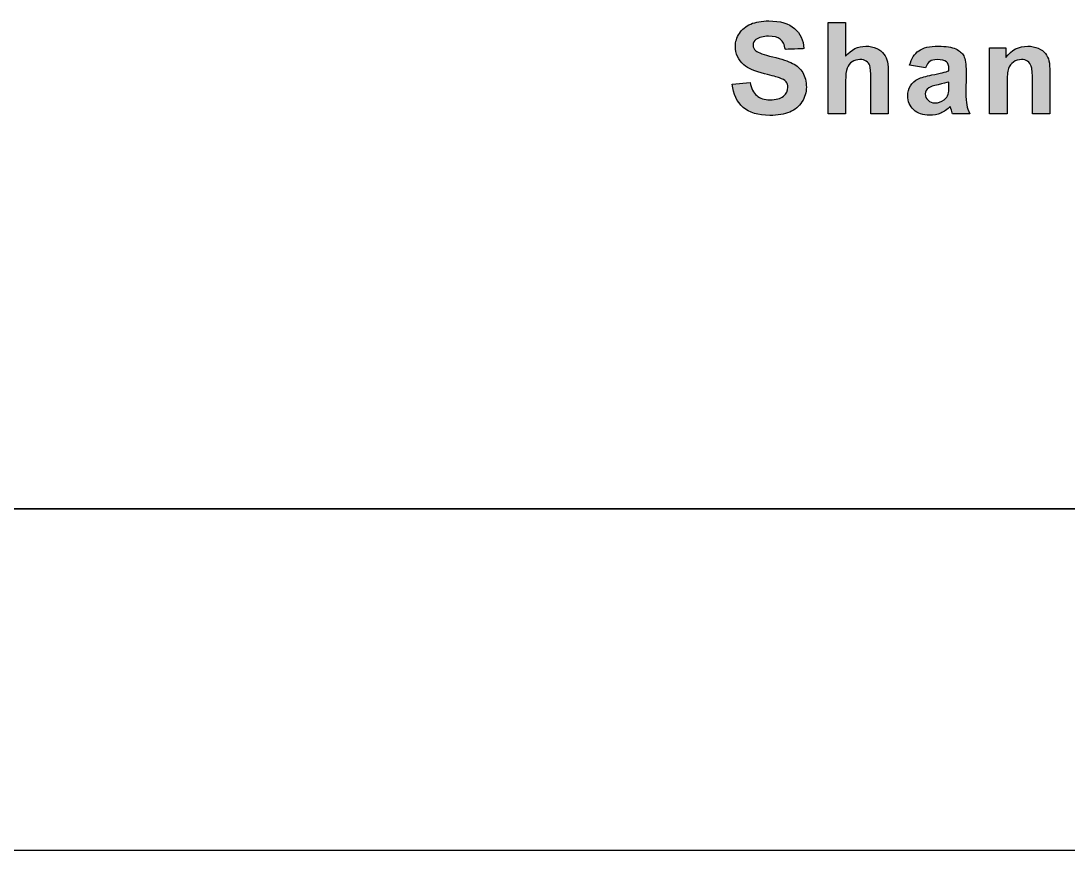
# Model space of a CAD drawing. Header units: millimetres. Extents: x 189 to 1029, y 82 to 676.
# Drawn here: x 903.6 to 934.3, y 81.77 to 106.07 of the extents above; entities that cross this region are included whole.
import ezdxf
from ezdxf.enums import TextEntityAlignment as Align

# ---------------------------------------------------------------- set-up
doc = ezdxf.new("R2010")
doc.units = ezdxf.units.MM
doc.header["$LTSCALE"] = 2
doc.layers.add('1粗实线', color=7, linetype='Continuous', lineweight=35)
doc.layers.add('5标注层', color=3, linetype='Continuous', lineweight=18)
for name, color, linetype in [('2细线层', 3, 'Continuous'), ('6文本', 2, 'Continuous'), ('图框层', 7, 'Continuous')]:
    doc.layers.add(name, color=color, linetype=linetype)
doc.styles.add('文字', font='isocp.shx', dxfattribs={"bigfont": 'gbcbig.shx'})

# ---------------------------------------------------------------- blocks, each defined once
blk = doc.blocks.new('ZwmFrameMain_A3^_^无分区图框^_^landscape')
at = {"layer": '1粗实线'}
blk.add_line((0, 0), (390, 0), dxfattribs=at)
at = {"layer": '2细线层'}
blk.add_line((-25, -5), (395, -5), dxfattribs=at)
blk = doc.blocks.new('LOGO')
at = {"layer": '6文本'}
h = blk.add_hatch(color=2, dxfattribs=at)
h.dxf.hatch_style = 1
edge = h.paths.add_edge_path()
edge.add_spline(control_points=[(-46.305, 6.177), (-46.305, 6.127), (-46.327, 6.084), (-46.371, 6.047), (-46.371, 6.047)], knot_values=[0.133333, 0.133333, 0.133333, 0.133333, 0.166667, 0.166667, 0.166667, 0.166667, 0.166667], degree=3, periodic=0)
edge.add_spline(control_points=[(-46.371, 6.047), (-46.415, 6.011), (-46.481, 5.993), (-46.568, 5.993), (-46.568, 5.993)], knot_values=[0.1, 0.1, 0.1, 0.1, 0.133333, 0.133333, 0.133333, 0.133333, 0.133333], degree=3, periodic=0)
edge.add_spline(control_points=[(-46.568, 5.993), (-46.65, 5.993), (-46.715, 6.013), (-46.763, 6.054), (-46.763, 6.054)], knot_values=[0.066667, 0.066667, 0.066667, 0.066667, 0.1, 0.1, 0.1, 0.1, 0.1], degree=3, periodic=0)
edge.add_spline(control_points=[(-46.763, 6.054), (-46.812, 6.096), (-46.844, 6.161), (-46.86, 6.249), (-46.86, 6.249)], knot_values=[0.033333, 0.033333, 0.033333, 0.033333, 0.066667, 0.066667, 0.066667, 0.066667, 0.066667], degree=3, periodic=0)
edge.add_spline(control_points=[(-46.86, 6.249), (-46.86, 6.249), (-47.123, 6.223), (-47.123, 6.223)], knot_values=[0, 0, 0, 0, 0.033333, 0.033333, 0.033333, 0.033333], degree=3, periodic=0)
edge.add_spline(control_points=[(-47.123, 6.223), (-47.105, 6.074), (-47.051, 5.959), (-46.961, 5.882), (-46.961, 5.882)], knot_values=[0.966667, 0.966667, 0.966667, 0.966667, 1, 1, 1, 1, 1], degree=3, periodic=0)
edge.add_spline(control_points=[(-46.961, 5.882), (-46.87, 5.803), (-46.74, 5.764), (-46.571, 5.764), (-46.571, 5.764), (-46.455, 5.764), (-46.357, 5.781), (-46.279, 5.813), (-46.279, 5.813)], knot_values=[0.9, 0.9, 0.9, 0.9, 0.933333, 0.933333, 0.933333, 0.933333, 0.966667, 0.966667, 0.966667, 0.966667, 0.966667], degree=3, periodic=0)
edge.add_spline(control_points=[(-46.279, 5.813), (-46.201, 5.846), (-46.142, 5.895), (-46.099, 5.962), (-46.099, 5.962)], knot_values=[0.866667, 0.866667, 0.866667, 0.866667, 0.9, 0.9, 0.9, 0.9, 0.9], degree=3, periodic=0)
edge.add_spline(control_points=[(-46.099, 5.962), (-46.056, 6.029), (-46.035, 6.101), (-46.035, 6.178), (-46.035, 6.178), (-46.035, 6.262), (-46.053, 6.333), (-46.088, 6.391), (-46.088, 6.391)], knot_values=[0.8, 0.8, 0.8, 0.8, 0.833333, 0.833333, 0.833333, 0.833333, 0.866667, 0.866667, 0.866667, 0.866667, 0.866667], degree=3, periodic=0)
edge.add_spline(control_points=[(-46.088, 6.391), (-46.124, 6.449), (-46.173, 6.494), (-46.236, 6.527), (-46.236, 6.527)], knot_values=[0.766667, 0.766667, 0.766667, 0.766667, 0.8, 0.8, 0.8, 0.8, 0.8], degree=3, periodic=0)
edge.add_spline(control_points=[(-46.236, 6.527), (-46.299, 6.56), (-46.396, 6.592), (-46.528, 6.623), (-46.528, 6.623)], knot_values=[0.733333, 0.733333, 0.733333, 0.733333, 0.766667, 0.766667, 0.766667, 0.766667, 0.766667], degree=3, periodic=0)
edge.add_spline(control_points=[(-46.528, 6.623), (-46.659, 6.654), (-46.742, 6.684), (-46.776, 6.713), (-46.776, 6.713)], knot_values=[0.7, 0.7, 0.7, 0.7, 0.733333, 0.733333, 0.733333, 0.733333, 0.733333], degree=3, periodic=0)
edge.add_spline(control_points=[(-46.776, 6.713), (-46.803, 6.735), (-46.816, 6.762), (-46.816, 6.794), (-46.816, 6.794), (-46.816, 6.828), (-46.802, 6.856), (-46.773, 6.877), (-46.773, 6.877)], knot_values=[0.633333, 0.633333, 0.633333, 0.633333, 0.666667, 0.666667, 0.666667, 0.666667, 0.7, 0.7, 0.7, 0.7, 0.7], degree=3, periodic=0)
edge.add_spline(control_points=[(-46.773, 6.877), (-46.729, 6.909), (-46.667, 6.925), (-46.589, 6.925), (-46.589, 6.925), (-46.513, 6.925), (-46.456, 6.91), (-46.417, 6.881), (-46.417, 6.881)], knot_values=[0.566667, 0.566667, 0.566667, 0.566667, 0.6, 0.6, 0.6, 0.6, 0.633333, 0.633333, 0.633333, 0.633333, 0.633333], degree=3, periodic=0)
edge.add_spline(control_points=[(-46.417, 6.881), (-46.38, 6.85), (-46.355, 6.801), (-46.343, 6.732), (-46.343, 6.732)], knot_values=[0.533333, 0.533333, 0.533333, 0.533333, 0.566667, 0.566667, 0.566667, 0.566667, 0.566667], degree=3, periodic=0)
edge.add_spline(control_points=[(-46.343, 6.732), (-46.343, 6.732), (-46.073, 6.743), (-46.073, 6.743), (-46.073, 6.743)], knot_values=[0.5, 0.5, 0.5, 0.5, 0.533333, 0.533333, 0.533333, 0.533333, 0.533333], degree=3, periodic=0)
edge.add_spline(control_points=[(-46.073, 6.743), (-46.078, 6.866), (-46.122, 6.965), (-46.207, 7.038), (-46.207, 7.038)], knot_values=[0.466667, 0.466667, 0.466667, 0.466667, 0.5, 0.5, 0.5, 0.5, 0.5], degree=3, periodic=0)
edge.add_spline(control_points=[(-46.207, 7.038), (-46.292, 7.112), (-46.418, 7.149), (-46.586, 7.149), (-46.586, 7.149)], knot_values=[0.433333, 0.433333, 0.433333, 0.433333, 0.466667, 0.466667, 0.466667, 0.466667, 0.466667], degree=3, periodic=0)
edge.add_spline(control_points=[(-46.586, 7.149), (-46.689, 7.149), (-46.777, 7.134), (-46.85, 7.103), (-46.85, 7.103)], knot_values=[0.4, 0.4, 0.4, 0.4, 0.433333, 0.433333, 0.433333, 0.433333, 0.433333], degree=3, periodic=0)
edge.add_spline(control_points=[(-46.85, 7.103), (-46.922, 7.071), (-46.978, 7.026), (-47.016, 6.967), (-47.016, 6.967)], knot_values=[0.366667, 0.366667, 0.366667, 0.366667, 0.4, 0.4, 0.4, 0.4, 0.4], degree=3, periodic=0)
edge.add_spline(control_points=[(-47.016, 6.967), (-47.055, 6.908), (-47.075, 6.843), (-47.075, 6.775), (-47.075, 6.775)], knot_values=[0.333333, 0.333333, 0.333333, 0.333333, 0.366667, 0.366667, 0.366667, 0.366667, 0.366667], degree=3, periodic=0)
edge.add_spline(control_points=[(-47.075, 6.775), (-47.075, 6.67), (-47.033, 6.58), (-46.951, 6.506), (-46.951, 6.506)], knot_values=[0.3, 0.3, 0.3, 0.3, 0.333333, 0.333333, 0.333333, 0.333333, 0.333333], degree=3, periodic=0)
edge.add_spline(control_points=[(-46.951, 6.506), (-46.893, 6.454), (-46.791, 6.41), (-46.646, 6.374), (-46.646, 6.374)], knot_values=[0.266667, 0.266667, 0.266667, 0.266667, 0.3, 0.3, 0.3, 0.3, 0.3], degree=3, periodic=0)
edge.add_spline(control_points=[(-46.646, 6.374), (-46.534, 6.346), (-46.462, 6.326), (-46.43, 6.316), (-46.43, 6.316)], knot_values=[0.233333, 0.233333, 0.233333, 0.233333, 0.266667, 0.266667, 0.266667, 0.266667, 0.266667], degree=3, periodic=0)
edge.add_spline(control_points=[(-46.43, 6.316), (-46.384, 6.299), (-46.351, 6.28), (-46.333, 6.258), (-46.333, 6.258)], knot_values=[0.2, 0.2, 0.2, 0.2, 0.233333, 0.233333, 0.233333, 0.233333, 0.233333], degree=3, periodic=0)
edge.add_spline(control_points=[(-46.333, 6.258), (-46.314, 6.235), (-46.305, 6.208), (-46.305, 6.177), (-46.305, 6.177)], knot_values=[0.166667, 0.166667, 0.166667, 0.166667, 0.2, 0.2, 0.2, 0.2, 0.2], degree=3, periodic=0)
h = blk.add_hatch(color=2, dxfattribs=at)
h.dxf.hatch_style = 1
edge = h.paths.add_edge_path()
edge.add_spline(control_points=[(-45.717, 7.126), (-45.717, 7.126), (-45.717, 5.788), (-45.717, 5.788), (-45.717, 5.788)], knot_values=[0.894737, 0.894737, 0.894737, 0.894737, 0.947368, 0.947368, 0.947368, 0.947368, 0.947368], degree=3, periodic=0)
edge.add_spline(control_points=[(-45.717, 5.788), (-45.717, 5.788), (-45.46, 5.788), (-45.46, 5.788), (-45.46, 5.788)], knot_values=[0.842105, 0.842105, 0.842105, 0.842105, 0.894737, 0.894737, 0.894737, 0.894737, 0.894737], degree=3, periodic=0)
edge.add_spline(control_points=[(-45.46, 5.788), (-45.46, 5.788), (-45.46, 6.273), (-45.46, 6.273), (-45.46, 6.273)], knot_values=[0.789474, 0.789474, 0.789474, 0.789474, 0.842105, 0.842105, 0.842105, 0.842105, 0.842105], degree=3, periodic=0)
edge.add_spline(control_points=[(-45.46, 6.273), (-45.46, 6.355), (-45.453, 6.417), (-45.437, 6.458), (-45.437, 6.458)], knot_values=[0.736842, 0.736842, 0.736842, 0.736842, 0.789474, 0.789474, 0.789474, 0.789474, 0.789474], degree=3, periodic=0)
edge.add_spline(control_points=[(-45.437, 6.458), (-45.422, 6.5), (-45.397, 6.531), (-45.364, 6.552), (-45.364, 6.552)], knot_values=[0.684211, 0.684211, 0.684211, 0.684211, 0.736842, 0.736842, 0.736842, 0.736842, 0.736842], degree=3, periodic=0)
edge.add_spline(control_points=[(-45.364, 6.552), (-45.33, 6.572), (-45.292, 6.583), (-45.249, 6.583), (-45.249, 6.583), (-45.212, 6.583), (-45.181, 6.575), (-45.157, 6.559), (-45.157, 6.559)], knot_values=[0.578947, 0.578947, 0.578947, 0.578947, 0.631579, 0.631579, 0.631579, 0.631579, 0.684211, 0.684211, 0.684211, 0.684211, 0.684211], degree=3, periodic=0)
edge.add_spline(control_points=[(-45.157, 6.559), (-45.132, 6.543), (-45.115, 6.521), (-45.105, 6.494), (-45.105, 6.494)], knot_values=[0.526316, 0.526316, 0.526316, 0.526316, 0.578947, 0.578947, 0.578947, 0.578947, 0.578947], degree=3, periodic=0)
edge.add_spline(control_points=[(-45.105, 6.494), (-45.095, 6.466), (-45.091, 6.402), (-45.091, 6.299), (-45.091, 6.299)], knot_values=[0.473684, 0.473684, 0.473684, 0.473684, 0.526316, 0.526316, 0.526316, 0.526316, 0.526316], degree=3, periodic=0)
edge.add_spline(control_points=[(-45.091, 6.299), (-45.091, 6.299), (-45.091, 5.788), (-45.091, 5.788), (-45.091, 5.788)], knot_values=[0.421053, 0.421053, 0.421053, 0.421053, 0.473684, 0.473684, 0.473684, 0.473684, 0.473684], degree=3, periodic=0)
edge.add_spline(control_points=[(-45.091, 5.788), (-45.091, 5.788), (-44.834, 5.788), (-44.834, 5.788), (-44.834, 5.788)], knot_values=[0.368421, 0.368421, 0.368421, 0.368421, 0.421053, 0.421053, 0.421053, 0.421053, 0.421053], degree=3, periodic=0)
edge.add_spline(control_points=[(-44.834, 5.788), (-44.834, 5.788), (-44.834, 6.357), (-44.834, 6.357), (-44.834, 6.357)], knot_values=[0.315789, 0.315789, 0.315789, 0.315789, 0.368421, 0.368421, 0.368421, 0.368421, 0.368421], degree=3, periodic=0)
edge.add_spline(control_points=[(-44.834, 6.357), (-44.834, 6.444), (-44.838, 6.508), (-44.847, 6.549), (-44.847, 6.549)], knot_values=[0.263158, 0.263158, 0.263158, 0.263158, 0.315789, 0.315789, 0.315789, 0.315789, 0.315789], degree=3, periodic=0)
edge.add_spline(control_points=[(-44.847, 6.549), (-44.856, 6.591), (-44.873, 6.629), (-44.897, 6.662), (-44.897, 6.662)], knot_values=[0.210526, 0.210526, 0.210526, 0.210526, 0.263158, 0.263158, 0.263158, 0.263158, 0.263158], degree=3, periodic=0)
edge.add_spline(control_points=[(-44.897, 6.662), (-44.921, 6.696), (-44.957, 6.724), (-45.004, 6.746), (-45.004, 6.746)], knot_values=[0.157895, 0.157895, 0.157895, 0.157895, 0.210526, 0.210526, 0.210526, 0.210526, 0.210526], degree=3, periodic=0)
edge.add_spline(control_points=[(-45.004, 6.746), (-45.051, 6.768), (-45.105, 6.779), (-45.164, 6.779), (-45.164, 6.779)], knot_values=[0.105263, 0.105263, 0.105263, 0.105263, 0.157895, 0.157895, 0.157895, 0.157895, 0.157895], degree=3, periodic=0)
edge.add_spline(control_points=[(-45.164, 6.779), (-45.278, 6.779), (-45.377, 6.731), (-45.46, 6.634), (-45.46, 6.634)], knot_values=[0.052632, 0.052632, 0.052632, 0.052632, 0.105263, 0.105263, 0.105263, 0.105263, 0.105263], degree=3, periodic=0)
edge.add_spline(control_points=[(-45.46, 6.634), (-45.46, 6.634), (-45.46, 7.126), (-45.46, 7.126)], knot_values=[0, 0, 0, 0, 0.052632, 0.052632, 0.052632, 0.052632], degree=3, periodic=0)
edge.add_spline(control_points=[(-45.46, 7.126), (-45.46, 7.126), (-45.717, 7.126), (-45.717, 7.126), (-45.717, 7.126)], knot_values=[0.947368, 0.947368, 0.947368, 0.947368, 1, 1, 1, 1, 1], degree=3, periodic=0)
h = blk.add_hatch(color=2, dxfattribs=at)
h.dxf.hatch_style = 1
edge = h.paths.add_edge_path()
edge.add_spline(control_points=[(-43.728, 6.636), (-43.751, 6.677), (-43.79, 6.711), (-43.846, 6.739), (-43.846, 6.739)], knot_values=[0.16, 0.16, 0.16, 0.16, 0.2, 0.2, 0.2, 0.2, 0.2], degree=3, periodic=0)
edge.add_spline(control_points=[(-43.846, 6.739), (-43.902, 6.766), (-43.987, 6.779), (-44.102, 6.779), (-44.102, 6.779)], knot_values=[0.12, 0.12, 0.12, 0.12, 0.16, 0.16, 0.16, 0.16, 0.16], degree=3, periodic=0)
edge.add_spline(control_points=[(-44.102, 6.779), (-44.227, 6.779), (-44.322, 6.757), (-44.386, 6.712), (-44.386, 6.712)], knot_values=[0.08, 0.08, 0.08, 0.08, 0.12, 0.12, 0.12, 0.12, 0.12], degree=3, periodic=0)
edge.add_spline(control_points=[(-44.386, 6.712), (-44.45, 6.667), (-44.496, 6.597), (-44.521, 6.503), (-44.521, 6.503)], knot_values=[0.04, 0.04, 0.04, 0.04, 0.08, 0.08, 0.08, 0.08, 0.08], degree=3, periodic=0)
edge.add_spline(control_points=[(-44.521, 6.503), (-44.521, 6.503), (-44.289, 6.462), (-44.289, 6.462)], knot_values=[0, 0, 0, 0, 0.04, 0.04, 0.04, 0.04], degree=3, periodic=0)
edge.add_spline(control_points=[(-44.289, 6.462), (-44.273, 6.507), (-44.252, 6.538), (-44.227, 6.556), (-44.227, 6.556)], knot_values=[0.96, 0.96, 0.96, 0.96, 1, 1, 1, 1, 1], degree=3, periodic=0)
edge.add_spline(control_points=[(-44.227, 6.556), (-44.201, 6.574), (-44.165, 6.583), (-44.12, 6.583), (-44.12, 6.583), (-44.052, 6.583), (-44.006, 6.572), (-43.982, 6.551), (-43.982, 6.551)], knot_values=[0.88, 0.88, 0.88, 0.88, 0.92, 0.92, 0.92, 0.92, 0.96, 0.96, 0.96, 0.96, 0.96], degree=3, periodic=0)
edge.add_spline(control_points=[(-43.982, 6.551), (-43.958, 6.53), (-43.946, 6.495), (-43.946, 6.446), (-43.946, 6.446)], knot_values=[0.84, 0.84, 0.84, 0.84, 0.88, 0.88, 0.88, 0.88, 0.88], degree=3, periodic=0)
edge.add_spline(control_points=[(-43.946, 6.446), (-43.946, 6.446), (-43.946, 6.42), (-43.946, 6.42), (-43.946, 6.42)], knot_values=[0.8, 0.8, 0.8, 0.8, 0.84, 0.84, 0.84, 0.84, 0.84], degree=3, periodic=0)
edge.add_spline(control_points=[(-43.946, 6.42), (-43.992, 6.401), (-44.075, 6.38), (-44.195, 6.357), (-44.195, 6.357)], knot_values=[0.76, 0.76, 0.76, 0.76, 0.8, 0.8, 0.8, 0.8, 0.8], degree=3, periodic=0)
edge.add_spline(control_points=[(-44.195, 6.357), (-44.284, 6.34), (-44.352, 6.32), (-44.399, 6.298), (-44.399, 6.298)], knot_values=[0.72, 0.72, 0.72, 0.72, 0.76, 0.76, 0.76, 0.76, 0.76], degree=3, periodic=0)
edge.add_spline(control_points=[(-44.399, 6.298), (-44.446, 6.275), (-44.483, 6.242), (-44.509, 6.199), (-44.509, 6.199)], knot_values=[0.68, 0.68, 0.68, 0.68, 0.72, 0.72, 0.72, 0.72, 0.72], degree=3, periodic=0)
edge.add_spline(control_points=[(-44.509, 6.199), (-44.535, 6.156), (-44.548, 6.107), (-44.548, 6.053), (-44.548, 6.053), (-44.548, 5.97), (-44.519, 5.901), (-44.462, 5.848), (-44.462, 5.848)], knot_values=[0.6, 0.6, 0.6, 0.6, 0.64, 0.64, 0.64, 0.64, 0.68, 0.68, 0.68, 0.68, 0.68], degree=3, periodic=0)
edge.add_spline(control_points=[(-44.462, 5.848), (-44.404, 5.793), (-44.326, 5.766), (-44.226, 5.766), (-44.226, 5.766), (-44.169, 5.766), (-44.116, 5.776), (-44.066, 5.798), (-44.066, 5.798)], knot_values=[0.52, 0.52, 0.52, 0.52, 0.56, 0.56, 0.56, 0.56, 0.6, 0.6, 0.6, 0.6, 0.6], degree=3, periodic=0)
edge.add_spline(control_points=[(-44.066, 5.798), (-44.016, 5.819), (-43.969, 5.851), (-43.926, 5.894), (-43.926, 5.894)], knot_values=[0.48, 0.48, 0.48, 0.48, 0.52, 0.52, 0.52, 0.52, 0.52], degree=3, periodic=0)
edge.add_spline(control_points=[(-43.926, 5.894), (-43.924, 5.889), (-43.921, 5.879), (-43.916, 5.864), (-43.916, 5.864)], knot_values=[0.44, 0.44, 0.44, 0.44, 0.48, 0.48, 0.48, 0.48, 0.48], degree=3, periodic=0)
edge.add_spline(control_points=[(-43.916, 5.864), (-43.907, 5.83), (-43.898, 5.805), (-43.892, 5.788), (-43.892, 5.788)], knot_values=[0.4, 0.4, 0.4, 0.4, 0.44, 0.44, 0.44, 0.44, 0.44], degree=3, periodic=0)
edge.add_spline(control_points=[(-43.892, 5.788), (-43.892, 5.788), (-43.638, 5.788), (-43.638, 5.788), (-43.638, 5.788)], knot_values=[0.36, 0.36, 0.36, 0.36, 0.4, 0.4, 0.4, 0.4, 0.4], degree=3, periodic=0)
edge.add_spline(control_points=[(-43.638, 5.788), (-43.661, 5.834), (-43.676, 5.877), (-43.684, 5.918), (-43.684, 5.918)], knot_values=[0.32, 0.32, 0.32, 0.32, 0.36, 0.36, 0.36, 0.36, 0.36], degree=3, periodic=0)
edge.add_spline(control_points=[(-43.684, 5.918), (-43.692, 5.958), (-43.696, 6.021), (-43.696, 6.107), (-43.696, 6.107)], knot_values=[0.28, 0.28, 0.28, 0.28, 0.32, 0.32, 0.32, 0.32, 0.32], degree=3, periodic=0)
edge.add_spline(control_points=[(-43.696, 6.107), (-43.696, 6.107), (-43.694, 6.406), (-43.694, 6.406), (-43.694, 6.406)], knot_values=[0.24, 0.24, 0.24, 0.24, 0.28, 0.28, 0.28, 0.28, 0.28], degree=3, periodic=0)
edge.add_spline(control_points=[(-43.694, 6.406), (-43.694, 6.517), (-43.705, 6.594), (-43.728, 6.636), (-43.728, 6.636)], knot_values=[0.2, 0.2, 0.2, 0.2, 0.24, 0.24, 0.24, 0.24, 0.24], degree=3, periodic=0)
edge = h.paths.add_edge_path(flags=16)
edge.add_spline(control_points=[(-43.946, 6.254), (-43.946, 6.254), (-43.946, 6.202), (-43.946, 6.202), (-43.946, 6.202)], knot_values=[0.9, 0.9, 0.9, 0.9, 1, 1, 1, 1, 1], degree=3, periodic=0)
edge.add_spline(control_points=[(-43.946, 6.202), (-43.946, 6.141), (-43.949, 6.099), (-43.956, 6.077), (-43.956, 6.077)], knot_values=[0.8, 0.8, 0.8, 0.8, 0.9, 0.9, 0.9, 0.9, 0.9], degree=3, periodic=0)
edge.add_spline(control_points=[(-43.956, 6.077), (-43.965, 6.044), (-43.986, 6.016), (-44.017, 5.993), (-44.017, 5.993)], knot_values=[0.7, 0.7, 0.7, 0.7, 0.8, 0.8, 0.8, 0.8, 0.8], degree=3, periodic=0)
edge.add_spline(control_points=[(-44.017, 5.993), (-44.059, 5.962), (-44.103, 5.947), (-44.149, 5.947), (-44.149, 5.947), (-44.154, 5.947), (-44.159, 5.947), (-44.164, 5.947)], knot_values=[0.587499, 0.587499, 0.587499, 0.587499, 0.687499, 0.687499, 0.687499, 0.687499, 0.7, 0.7, 0.7, 0.7], degree=3, periodic=0)
edge.add_spline(control_points=[(-44.164, 5.947), (-44.169, 5.948), (-44.174, 5.948), (-44.179, 5.949)], knot_values=[0.574999, 0.574999, 0.574999, 0.574999, 0.587499, 0.587499, 0.587499, 0.587499], degree=3, periodic=0)
edge.add_spline(control_points=[(-44.179, 5.949), (-44.184, 5.95), (-44.188, 5.951), (-44.193, 5.952)], knot_values=[0.5625, 0.5625, 0.5625, 0.5625, 0.574999, 0.574999, 0.574999, 0.574999], degree=3, periodic=0)
edge.add_spline(control_points=[(-44.193, 5.952), (-44.199, 5.954), (-44.206, 5.956), (-44.212, 5.959)], knot_values=[0.54375, 0.54375, 0.54375, 0.54375, 0.5625, 0.5625, 0.5625, 0.5625], degree=3, periodic=0)
edge.add_spline(control_points=[(-44.212, 5.959), (-44.216, 5.961), (-44.22, 5.963), (-44.224, 5.965)], knot_values=[0.53125, 0.53125, 0.53125, 0.53125, 0.54375, 0.54375, 0.54375, 0.54375], degree=3, periodic=0)
edge.add_spline(control_points=[(-44.224, 5.965), (-44.228, 5.967), (-44.232, 5.97), (-44.236, 5.973)], knot_values=[0.518751, 0.518751, 0.518751, 0.518751, 0.53125, 0.53125, 0.53125, 0.53125], degree=3, periodic=0)
edge.add_spline(control_points=[(-44.236, 5.973), (-44.239, 5.975), (-44.243, 5.978), (-44.246, 5.981)], knot_values=[0.506251, 0.506251, 0.506251, 0.506251, 0.518751, 0.518751, 0.518751, 0.518751], degree=3, periodic=0)
edge.add_spline(control_points=[(-44.251, 5.986), (-44.278, 6.012), (-44.292, 6.043), (-44.292, 6.079), (-44.292, 6.079)], knot_values=[0.4, 0.4, 0.4, 0.4, 0.5, 0.5, 0.5, 0.5, 0.5], degree=3, periodic=0)
edge.add_spline(control_points=[(-44.292, 6.079), (-44.292, 6.115), (-44.275, 6.146), (-44.241, 6.169), (-44.241, 6.169)], knot_values=[0.3, 0.3, 0.3, 0.3, 0.4, 0.4, 0.4, 0.4, 0.4], degree=3, periodic=0)
edge.add_spline(control_points=[(-44.241, 6.169), (-44.219, 6.184), (-44.173, 6.199), (-44.102, 6.214), (-44.102, 6.214)], knot_values=[0.2, 0.2, 0.2, 0.2, 0.3, 0.3, 0.3, 0.3, 0.3], degree=3, periodic=0)
edge.add_spline(control_points=[(-44.102, 6.214), (-44.031, 6.229), (-43.978, 6.242), (-43.946, 6.254), (-43.946, 6.254)], knot_values=[0.1, 0.1, 0.1, 0.1, 0.2, 0.2, 0.2, 0.2, 0.2], degree=3, periodic=0)
h = blk.add_hatch(color=2, dxfattribs=at)
h.dxf.hatch_style = 1
edge = h.paths.add_edge_path()
edge.add_spline(control_points=[(-43.349, 6.757), (-43.349, 6.757), (-43.349, 5.788), (-43.349, 5.788), (-43.349, 5.788)], knot_values=[0.526316, 0.526316, 0.526316, 0.526316, 0.578947, 0.578947, 0.578947, 0.578947, 0.578947], degree=3, periodic=0)
edge.add_spline(control_points=[(-43.349, 5.788), (-43.349, 5.788), (-43.093, 5.788), (-43.093, 5.788), (-43.093, 5.788)], knot_values=[0.473684, 0.473684, 0.473684, 0.473684, 0.526316, 0.526316, 0.526316, 0.526316, 0.526316], degree=3, periodic=0)
edge.add_spline(control_points=[(-43.093, 5.788), (-43.093, 5.788), (-43.093, 6.227), (-43.093, 6.227), (-43.093, 6.227)], knot_values=[0.421053, 0.421053, 0.421053, 0.421053, 0.473684, 0.473684, 0.473684, 0.473684, 0.473684], degree=3, periodic=0)
edge.add_spline(control_points=[(-43.093, 6.227), (-43.093, 6.335), (-43.086, 6.41), (-43.073, 6.45), (-43.073, 6.45)], knot_values=[0.368421, 0.368421, 0.368421, 0.368421, 0.421053, 0.421053, 0.421053, 0.421053, 0.421053], degree=3, periodic=0)
edge.add_spline(control_points=[(-43.073, 6.45), (-43.06, 6.49), (-43.036, 6.522), (-43, 6.547), (-43, 6.547)], knot_values=[0.315789, 0.315789, 0.315789, 0.315789, 0.368421, 0.368421, 0.368421, 0.368421, 0.368421], degree=3, periodic=0)
edge.add_spline(control_points=[(-43, 6.547), (-42.965, 6.571), (-42.925, 6.583), (-42.881, 6.583), (-42.881, 6.583)], knot_values=[0.263158, 0.263158, 0.263158, 0.263158, 0.315789, 0.315789, 0.315789, 0.315789, 0.315789], degree=3, periodic=0)
edge.add_spline(control_points=[(-42.881, 6.583), (-42.846, 6.583), (-42.817, 6.575), (-42.792, 6.558), (-42.792, 6.558)], knot_values=[0.210526, 0.210526, 0.210526, 0.210526, 0.263158, 0.263158, 0.263158, 0.263158, 0.263158], degree=3, periodic=0)
edge.add_spline(control_points=[(-42.792, 6.558), (-42.767, 6.541), (-42.749, 6.516), (-42.738, 6.486), (-42.738, 6.486)], knot_values=[0.157895, 0.157895, 0.157895, 0.157895, 0.210526, 0.210526, 0.210526, 0.210526, 0.210526], degree=3, periodic=0)
edge.add_spline(control_points=[(-42.738, 6.486), (-42.727, 6.455), (-42.722, 6.387), (-42.722, 6.282), (-42.722, 6.282)], knot_values=[0.105263, 0.105263, 0.105263, 0.105263, 0.157895, 0.157895, 0.157895, 0.157895, 0.157895], degree=3, periodic=0)
edge.add_spline(control_points=[(-42.722, 6.282), (-42.722, 6.282), (-42.722, 5.788), (-42.722, 5.788), (-42.722, 5.788)], knot_values=[0.052632, 0.052632, 0.052632, 0.052632, 0.105263, 0.105263, 0.105263, 0.105263, 0.105263], degree=3, periodic=0)
edge.add_spline(control_points=[(-42.722, 5.788), (-42.722, 5.788), (-42.466, 5.788), (-42.466, 5.788)], knot_values=[0, 0, 0, 0, 0.052632, 0.052632, 0.052632, 0.052632], degree=3, periodic=0)
edge.add_spline(control_points=[(-42.466, 5.788), (-42.466, 5.788), (-42.466, 6.39), (-42.466, 6.39), (-42.466, 6.39)], knot_values=[0.947368, 0.947368, 0.947368, 0.947368, 1, 1, 1, 1, 1], degree=3, periodic=0)
edge.add_spline(control_points=[(-42.466, 6.39), (-42.466, 6.465), (-42.47, 6.523), (-42.479, 6.563), (-42.479, 6.563)], knot_values=[0.894737, 0.894737, 0.894737, 0.894737, 0.947368, 0.947368, 0.947368, 0.947368, 0.947368], degree=3, periodic=0)
edge.add_spline(control_points=[(-42.479, 6.563), (-42.489, 6.603), (-42.506, 6.639), (-42.53, 6.671), (-42.53, 6.671)], knot_values=[0.842105, 0.842105, 0.842105, 0.842105, 0.894737, 0.894737, 0.894737, 0.894737, 0.894737], degree=3, periodic=0)
edge.add_spline(control_points=[(-42.53, 6.671), (-42.554, 6.702), (-42.589, 6.728), (-42.636, 6.748), (-42.636, 6.748)], knot_values=[0.789474, 0.789474, 0.789474, 0.789474, 0.842105, 0.842105, 0.842105, 0.842105, 0.842105], degree=3, periodic=0)
edge.add_spline(control_points=[(-42.636, 6.748), (-42.683, 6.769), (-42.735, 6.779), (-42.791, 6.779), (-42.791, 6.779), (-42.92, 6.779), (-43.026, 6.724), (-43.111, 6.615), (-43.111, 6.615)], knot_values=[0.684211, 0.684211, 0.684211, 0.684211, 0.736842, 0.736842, 0.736842, 0.736842, 0.789474, 0.789474, 0.789474, 0.789474, 0.789474], degree=3, periodic=0)
edge.add_spline(control_points=[(-43.111, 6.615), (-43.111, 6.615), (-43.111, 6.757), (-43.111, 6.757), (-43.111, 6.757)], knot_values=[0.631579, 0.631579, 0.631579, 0.631579, 0.684211, 0.684211, 0.684211, 0.684211, 0.684211], degree=3, periodic=0)
edge.add_spline(control_points=[(-43.111, 6.757), (-43.111, 6.757), (-43.349, 6.757), (-43.349, 6.757), (-43.349, 6.757)], knot_values=[0.578947, 0.578947, 0.578947, 0.578947, 0.631579, 0.631579, 0.631579, 0.631579, 0.631579], degree=3, periodic=0)
at = {"layer": '6文本', "color": 250}
for points, knots in [([(-47.016, 6.967), (-47.016, 6.967), (-46.978, 7.026), (-46.922, 7.071), (-46.85, 7.103)], [0.36666667, 0.36666667, 0.36666667, 0.36666667, 0.36666668, 0.4, 0.4, 0.4, 0.4]), ([(-46.85, 7.103), (-46.85, 7.103), (-46.777, 7.134), (-46.689, 7.149), (-46.586, 7.149)], [0.4, 0.4, 0.4, 0.4, 0.40000001, 0.43333333, 0.43333333, 0.43333333, 0.43333333]), ([(-46.586, 7.149), (-46.586, 7.149), (-46.418, 7.149), (-46.292, 7.112), (-46.207, 7.038)], [0.43333333, 0.43333333, 0.43333333, 0.43333333, 0.43333334, 0.46666667, 0.46666667, 0.46666667, 0.46666667]), ([(-45.717, 5.788), (-45.717, 5.788), (-45.717, 5.788), (-45.717, 7.126), (-45.717, 7.126)], [0.89473684, 0.89473684, 0.89473684, 0.89473684, 0.89473685, 0.94736842, 0.94736842, 0.94736842, 0.94736842]), ([(-45.717, 7.126), (-45.717, 7.126), (-45.717, 7.126), (-45.46, 7.126), (-45.46, 7.126)], [0.94736842, 0.94736842, 0.94736842, 0.94736842, 0.94736843, 1, 1, 1, 1]), ([(-47.075, 6.775), (-47.075, 6.775), (-47.075, 6.843), (-47.055, 6.908), (-47.016, 6.967)], [0.33333333, 0.33333333, 0.33333333, 0.33333333, 0.33333334, 0.36666667, 0.36666667, 0.36666667, 0.36666667]), ([(-46.417, 6.881), (-46.417, 6.881), (-46.456, 6.91), (-46.513, 6.925), (-46.589, 6.925), (-46.589, 6.925), (-46.667, 6.925), (-46.729, 6.909), (-46.773, 6.877)], [0.56666667, 0.56666667, 0.56666667, 0.56666667, 0.56666668, 0.6, 0.6, 0.6, 0.60000001, 0.63333333, 0.63333333, 0.63333333, 0.63333333]), ([(-46.207, 7.038), (-46.207, 7.038), (-46.122, 6.965), (-46.078, 6.866), (-46.073, 6.743)], [0.46666667, 0.46666667, 0.46666667, 0.46666667, 0.46666668, 0.5, 0.5, 0.5, 0.5]), ([(-46.951, 6.506), (-46.951, 6.506), (-47.033, 6.58), (-47.075, 6.67), (-47.075, 6.775)], [0.3, 0.3, 0.3, 0.3, 0.30000001, 0.33333333, 0.33333333, 0.33333333, 0.33333333]), ([(-46.773, 6.877), (-46.773, 6.877), (-46.802, 6.856), (-46.816, 6.828), (-46.816, 6.794), (-46.816, 6.794), (-46.816, 6.762), (-46.803, 6.735), (-46.776, 6.713)], [0.63333333, 0.63333333, 0.63333333, 0.63333333, 0.63333334, 0.66666667, 0.66666667, 0.66666667, 0.66666668, 0.7, 0.7, 0.7, 0.7]), ([(-46.343, 6.732), (-46.343, 6.732), (-46.355, 6.801), (-46.38, 6.85), (-46.417, 6.881)], [0.53333333, 0.53333333, 0.53333333, 0.53333333, 0.53333334, 0.56666667, 0.56666667, 0.56666667, 0.56666667]), ([(-45.46, 6.634), (-45.46, 6.634), (-45.377, 6.731), (-45.278, 6.779), (-45.164, 6.779)], [0.05263158, 0.05263158, 0.05263158, 0.05263158, 0.05263159, 0.10526316, 0.10526316, 0.10526316, 0.10526316]), ([(-45.164, 6.779), (-45.164, 6.779), (-45.105, 6.779), (-45.051, 6.768), (-45.004, 6.746)], [0.10526316, 0.10526316, 0.10526316, 0.10526316, 0.10526317, 0.15789474, 0.15789474, 0.15789474, 0.15789474]), ([(-44.386, 6.712), (-44.386, 6.712), (-44.322, 6.757), (-44.227, 6.779), (-44.102, 6.779)], [0.08, 0.08, 0.08, 0.08, 0.08000001, 0.12, 0.12, 0.12, 0.12]), ([(-44.102, 6.779), (-44.102, 6.779), (-43.987, 6.779), (-43.902, 6.766), (-43.846, 6.739)], [0.12, 0.12, 0.12, 0.12, 0.12000001, 0.16, 0.16, 0.16, 0.16]), ([(-43.349, 5.788), (-43.349, 5.788), (-43.349, 5.788), (-43.349, 6.757), (-43.349, 6.757)], [0.52631579, 0.52631579, 0.52631579, 0.52631579, 0.5263158, 0.57894737, 0.57894737, 0.57894737, 0.57894737]), ([(-43.349, 6.757), (-43.349, 6.757), (-43.349, 6.757), (-43.111, 6.757), (-43.111, 6.757)], [0.57894737, 0.57894737, 0.57894737, 0.57894737, 0.57894738, 0.63157895, 0.63157895, 0.63157895, 0.63157895]), ([(-43.111, 6.615), (-43.111, 6.615), (-43.026, 6.724), (-42.92, 6.779), (-42.791, 6.779), (-42.791, 6.779), (-42.735, 6.779), (-42.683, 6.769), (-42.636, 6.748)], [0.6842105, 0.6842105, 0.6842105, 0.6842105, 0.6842105, 0.7368421, 0.7368421, 0.7368421, 0.7368421, 0.7894737, 0.7894737, 0.7894737, 0.7894737]), ([(-43.111, 6.757), (-43.111, 6.757), (-43.111, 6.757), (-43.111, 6.615), (-43.111, 6.615)], [0.63157895, 0.63157895, 0.63157895, 0.63157895, 0.63157896, 0.68421053, 0.68421053, 0.68421053, 0.68421053]), ([(-46.776, 6.713), (-46.776, 6.713), (-46.742, 6.684), (-46.659, 6.654), (-46.528, 6.623)], [0.7, 0.7, 0.7, 0.7, 0.70000001, 0.73333333, 0.73333333, 0.73333333, 0.73333333]), ([(-46.528, 6.623), (-46.528, 6.623), (-46.396, 6.592), (-46.299, 6.56), (-46.236, 6.527)], [0.73333333, 0.73333333, 0.73333333, 0.73333333, 0.73333334, 0.76666667, 0.76666667, 0.76666667, 0.76666667]), ([(-46.073, 6.743), (-46.073, 6.743), (-46.073, 6.743), (-46.343, 6.732), (-46.343, 6.732)], [0.5, 0.5, 0.5, 0.5, 0.50000001, 0.53333333, 0.53333333, 0.53333333, 0.53333333]), ([(-45.004, 6.746), (-45.004, 6.746), (-44.957, 6.724), (-44.921, 6.696), (-44.897, 6.662)], [0.15789474, 0.15789474, 0.15789474, 0.15789474, 0.15789475, 0.21052632, 0.21052632, 0.21052632, 0.21052632]), ([(-44.897, 6.662), (-44.897, 6.662), (-44.873, 6.629), (-44.856, 6.591), (-44.847, 6.549)], [0.21052632, 0.21052632, 0.21052632, 0.21052632, 0.21052633, 0.26315789, 0.26315789, 0.26315789, 0.26315789]), ([(-44.521, 6.503), (-44.521, 6.503), (-44.496, 6.597), (-44.45, 6.667), (-44.386, 6.712)], [0.04, 0.04, 0.04, 0.04, 0.04000001, 0.08, 0.08, 0.08, 0.08]), ([(-43.846, 6.739), (-43.846, 6.739), (-43.79, 6.711), (-43.751, 6.677), (-43.728, 6.636)], [0.16, 0.16, 0.16, 0.16, 0.16000001, 0.2, 0.2, 0.2, 0.2]), ([(-43.728, 6.636), (-43.728, 6.636), (-43.705, 6.594), (-43.694, 6.517), (-43.694, 6.406)], [0.2, 0.2, 0.2, 0.2, 0.20000001, 0.24, 0.24, 0.24, 0.24]), ([(-42.636, 6.748), (-42.636, 6.748), (-42.589, 6.728), (-42.554, 6.702), (-42.53, 6.671)], [0.78947368, 0.78947368, 0.78947368, 0.78947368, 0.78947369, 0.84210526, 0.84210526, 0.84210526, 0.84210526]), ([(-42.53, 6.671), (-42.53, 6.671), (-42.506, 6.639), (-42.489, 6.603), (-42.479, 6.563)], [0.84210526, 0.84210526, 0.84210526, 0.84210526, 0.84210527, 0.89473684, 0.89473684, 0.89473684, 0.89473684]), ([(-46.646, 6.374), (-46.646, 6.374), (-46.791, 6.41), (-46.893, 6.454), (-46.951, 6.506)], [0.26666667, 0.26666667, 0.26666667, 0.26666667, 0.26666668, 0.3, 0.3, 0.3, 0.3]), ([(-46.236, 6.527), (-46.236, 6.527), (-46.173, 6.494), (-46.124, 6.449), (-46.088, 6.391)], [0.76666667, 0.76666667, 0.76666667, 0.76666667, 0.76666668, 0.8, 0.8, 0.8, 0.8]), ([(-45.437, 6.458), (-45.437, 6.458), (-45.453, 6.417), (-45.46, 6.355), (-45.46, 6.273)], [0.73684211, 0.73684211, 0.73684211, 0.73684211, 0.73684212, 0.78947368, 0.78947368, 0.78947368, 0.78947368]), ([(-45.364, 6.552), (-45.364, 6.552), (-45.397, 6.531), (-45.422, 6.5), (-45.437, 6.458)], [0.68421053, 0.68421053, 0.68421053, 0.68421053, 0.68421054, 0.73684211, 0.73684211, 0.73684211, 0.73684211]), ([(-45.157, 6.559), (-45.157, 6.559), (-45.181, 6.575), (-45.212, 6.583), (-45.249, 6.583), (-45.249, 6.583), (-45.292, 6.583), (-45.33, 6.572), (-45.364, 6.552)], [0.5789474, 0.5789474, 0.5789474, 0.5789474, 0.5789474, 0.6315789, 0.6315789, 0.6315789, 0.631579, 0.6842105, 0.6842105, 0.6842105, 0.6842105]), ([(-45.105, 6.494), (-45.105, 6.494), (-45.115, 6.521), (-45.132, 6.543), (-45.157, 6.559)], [0.52631579, 0.52631579, 0.52631579, 0.52631579, 0.5263158, 0.57894737, 0.57894737, 0.57894737, 0.57894737]), ([(-45.091, 6.299), (-45.091, 6.299), (-45.091, 6.402), (-45.095, 6.466), (-45.105, 6.494)], [0.47368421, 0.47368421, 0.47368421, 0.47368421, 0.47368422, 0.52631579, 0.52631579, 0.52631579, 0.52631579]), ([(-44.847, 6.549), (-44.847, 6.549), (-44.838, 6.508), (-44.834, 6.444), (-44.834, 6.357)], [0.26315789, 0.26315789, 0.26315789, 0.26315789, 0.2631579, 0.31578947, 0.31578947, 0.31578947, 0.31578947]), ([(-44.227, 6.556), (-44.227, 6.556), (-44.252, 6.538), (-44.273, 6.507), (-44.289, 6.462)], [0.96, 0.96, 0.96, 0.96, 0.96000001, 1, 1, 1, 1]), ([(-43.982, 6.551), (-43.982, 6.551), (-44.006, 6.572), (-44.052, 6.583), (-44.12, 6.583), (-44.12, 6.583), (-44.165, 6.583), (-44.201, 6.574), (-44.227, 6.556)], [0.88, 0.88, 0.88, 0.88, 0.88000001, 0.92, 0.92, 0.92, 0.92000001, 0.96, 0.96, 0.96, 0.96]), ([(-43.946, 6.446), (-43.946, 6.446), (-43.946, 6.495), (-43.958, 6.53), (-43.982, 6.551)], [0.84, 0.84, 0.84, 0.84, 0.84000001, 0.88, 0.88, 0.88, 0.88]), ([(-43.946, 6.42), (-43.946, 6.42), (-43.946, 6.42), (-43.946, 6.446), (-43.946, 6.446)], [0.8, 0.8, 0.8, 0.8, 0.80000001, 0.84, 0.84, 0.84, 0.84]), ([(-43.073, 6.45), (-43.073, 6.45), (-43.086, 6.41), (-43.093, 6.335), (-43.093, 6.227)], [0.36842105, 0.36842105, 0.36842105, 0.36842105, 0.36842106, 0.42105263, 0.42105263, 0.42105263, 0.42105263]), ([(-43, 6.547), (-43, 6.547), (-43.036, 6.522), (-43.06, 6.49), (-43.073, 6.45)], [0.31578947, 0.31578947, 0.31578947, 0.31578947, 0.31578948, 0.36842105, 0.36842105, 0.36842105, 0.36842105]), ([(-42.881, 6.583), (-42.881, 6.583), (-42.925, 6.583), (-42.965, 6.571), (-43, 6.547)], [0.26315789, 0.26315789, 0.26315789, 0.26315789, 0.2631579, 0.31578947, 0.31578947, 0.31578947, 0.31578947]), ([(-42.792, 6.558), (-42.792, 6.558), (-42.817, 6.575), (-42.846, 6.583), (-42.881, 6.583)], [0.21052632, 0.21052632, 0.21052632, 0.21052632, 0.21052633, 0.26315789, 0.26315789, 0.26315789, 0.26315789]), ([(-42.738, 6.486), (-42.738, 6.486), (-42.749, 6.516), (-42.767, 6.541), (-42.792, 6.558)], [0.15789474, 0.15789474, 0.15789474, 0.15789474, 0.15789475, 0.21052632, 0.21052632, 0.21052632, 0.21052632]), ([(-42.722, 6.282), (-42.722, 6.282), (-42.722, 6.387), (-42.727, 6.455), (-42.738, 6.486)], [0.10526316, 0.10526316, 0.10526316, 0.10526316, 0.10526317, 0.15789474, 0.15789474, 0.15789474, 0.15789474]), ([(-42.479, 6.563), (-42.479, 6.563), (-42.47, 6.523), (-42.466, 6.465), (-42.466, 6.39)], [0.89473684, 0.89473684, 0.89473684, 0.89473684, 0.89473685, 0.94736842, 0.94736842, 0.94736842, 0.94736842]), ([(-46.43, 6.316), (-46.43, 6.316), (-46.462, 6.326), (-46.534, 6.346), (-46.646, 6.374)], [0.23333333, 0.23333333, 0.23333333, 0.23333333, 0.23333334, 0.26666667, 0.26666667, 0.26666667, 0.26666667]), ([(-46.333, 6.258), (-46.333, 6.258), (-46.351, 6.28), (-46.384, 6.299), (-46.43, 6.316)], [0.2, 0.2, 0.2, 0.2, 0.20000001, 0.23333333, 0.23333333, 0.23333333, 0.23333333]), ([(-46.088, 6.391), (-46.088, 6.391), (-46.053, 6.333), (-46.035, 6.262), (-46.035, 6.178), (-46.035, 6.178), (-46.035, 6.101), (-46.056, 6.029), (-46.099, 5.962)], [0.8, 0.8, 0.8, 0.8, 0.80000001, 0.83333333, 0.83333333, 0.83333333, 0.83333334, 0.86666667, 0.86666667, 0.86666667, 0.86666667]), ([(-45.091, 5.788), (-45.091, 5.788), (-45.091, 5.788), (-45.091, 6.299), (-45.091, 6.299)], [0.42105263, 0.42105263, 0.42105263, 0.42105263, 0.42105264, 0.47368421, 0.47368421, 0.47368421, 0.47368421]), ([(-44.834, 6.357), (-44.834, 6.357), (-44.834, 6.357), (-44.834, 5.788), (-44.834, 5.788)], [0.31578947, 0.31578947, 0.31578947, 0.31578947, 0.31578948, 0.36842105, 0.36842105, 0.36842105, 0.36842105]), ([(-44.509, 6.199), (-44.509, 6.199), (-44.483, 6.242), (-44.446, 6.275), (-44.399, 6.298)], [0.68, 0.68, 0.68, 0.68, 0.68000001, 0.72, 0.72, 0.72, 0.72]), ([(-44.399, 6.298), (-44.399, 6.298), (-44.352, 6.32), (-44.284, 6.34), (-44.195, 6.357)], [0.72, 0.72, 0.72, 0.72, 0.72000001, 0.76, 0.76, 0.76, 0.76]), ([(-44.195, 6.357), (-44.195, 6.357), (-44.075, 6.38), (-43.992, 6.401), (-43.946, 6.42)], [0.76, 0.76, 0.76, 0.76, 0.76000001, 0.8, 0.8, 0.8, 0.8]), ([(-43.694, 6.406), (-43.694, 6.406), (-43.694, 6.406), (-43.696, 6.107), (-43.696, 6.107)], [0.24, 0.24, 0.24, 0.24, 0.24000001, 0.28, 0.28, 0.28, 0.28]), ([(-42.466, 6.39), (-42.466, 6.39), (-42.466, 6.39), (-42.466, 5.788), (-42.466, 5.788)], [0.94736842, 0.94736842, 0.94736842, 0.94736842, 0.94736843, 1, 1, 1, 1]), ([(-46.961, 5.882), (-46.961, 5.882), (-47.051, 5.959), (-47.105, 6.074), (-47.123, 6.223)], [0.96666667, 0.96666667, 0.96666667, 0.96666667, 0.96666668, 1, 1, 1, 1]), ([(-46.86, 6.249), (-46.86, 6.249), (-46.844, 6.161), (-46.812, 6.096), (-46.763, 6.054)], [0.03333333, 0.03333333, 0.03333333, 0.03333333, 0.03333334, 0.06666667, 0.06666667, 0.06666667, 0.06666667]), ([(-46.371, 6.047), (-46.371, 6.047), (-46.327, 6.084), (-46.305, 6.127), (-46.305, 6.177)], [0.13333333, 0.13333333, 0.13333333, 0.13333333, 0.13333334, 0.16666667, 0.16666667, 0.16666667, 0.16666667]), ([(-46.305, 6.177), (-46.305, 6.177), (-46.305, 6.208), (-46.314, 6.235), (-46.333, 6.258)], [0.16666667, 0.16666667, 0.16666667, 0.16666667, 0.16666668, 0.2, 0.2, 0.2, 0.2]), ([(-45.46, 6.273), (-45.46, 6.273), (-45.46, 6.273), (-45.46, 5.788), (-45.46, 5.788)], [0.78947368, 0.78947368, 0.78947368, 0.78947368, 0.78947369, 0.84210526, 0.84210526, 0.84210526, 0.84210526]), ([(-44.462, 5.848), (-44.462, 5.848), (-44.519, 5.901), (-44.548, 5.97), (-44.548, 6.053), (-44.548, 6.053), (-44.548, 6.107), (-44.535, 6.156), (-44.509, 6.199)], [0.6, 0.6, 0.6, 0.6, 0.60000001, 0.64, 0.64, 0.64, 0.64000001, 0.68, 0.68, 0.68, 0.68]), ([(-44.241, 6.169), (-44.241, 6.169), (-44.275, 6.146), (-44.292, 6.115), (-44.292, 6.079)], [0.3, 0.3, 0.3, 0.3, 0.3, 0.4, 0.4, 0.4, 0.4]), ([(-44.102, 6.214), (-44.102, 6.214), (-44.173, 6.199), (-44.219, 6.184), (-44.241, 6.169)], [0.2, 0.2, 0.2, 0.2, 0.2, 0.3, 0.3, 0.3, 0.3]), ([(-43.946, 6.254), (-43.946, 6.254), (-43.978, 6.242), (-44.031, 6.229), (-44.102, 6.214)], [0.1, 0.1, 0.1, 0.1, 0.1, 0.2, 0.2, 0.2, 0.2]), ([(-43.956, 6.077), (-43.956, 6.077), (-43.949, 6.099), (-43.946, 6.141), (-43.946, 6.202)], [0.8, 0.8, 0.8, 0.8, 0.8, 0.9, 0.9, 0.9, 0.9]), ([(-43.946, 6.202), (-43.946, 6.202), (-43.946, 6.202), (-43.946, 6.254), (-43.946, 6.254)], [0.9, 0.9, 0.9, 0.9, 0.9, 1, 1, 1, 1]), ([(-43.093, 6.227), (-43.093, 6.227), (-43.093, 6.227), (-43.093, 5.788), (-43.093, 5.788)], [0.42105263, 0.42105263, 0.42105263, 0.42105263, 0.42105264, 0.47368421, 0.47368421, 0.47368421, 0.47368421]), ([(-42.722, 5.788), (-42.722, 5.788), (-42.722, 5.788), (-42.722, 6.282), (-42.722, 6.282)], [0.05263158, 0.05263158, 0.05263158, 0.05263158, 0.05263159, 0.10526316, 0.10526316, 0.10526316, 0.10526316]), ([(-46.763, 6.054), (-46.763, 6.054), (-46.715, 6.013), (-46.65, 5.993), (-46.568, 5.993)], [0.06666667, 0.06666667, 0.06666667, 0.06666667, 0.06666668, 0.1, 0.1, 0.1, 0.1]), ([(-46.568, 5.993), (-46.568, 5.993), (-46.481, 5.993), (-46.415, 6.011), (-46.371, 6.047)], [0.1, 0.1, 0.1, 0.1, 0.10000001, 0.13333333, 0.13333333, 0.13333333, 0.13333333]), ([(-44.292, 6.079), (-44.292, 6.079), (-44.292, 6.043), (-44.278, 6.012), (-44.251, 5.986)], [0.4, 0.4, 0.4, 0.4, 0.40000001, 0.5, 0.5, 0.5, 0.5]), ([(-44.251, 5.986), (-44.251, 5.986), (-44.225, 5.959), (-44.191, 5.947), (-44.149, 5.947), (-44.149, 5.947), (-44.103, 5.947), (-44.059, 5.962), (-44.017, 5.993)], [0.5, 0.5, 0.5, 0.5, 0.5, 0.6, 0.6, 0.6, 0.6, 0.7, 0.7, 0.7, 0.7]), ([(-44.017, 5.993), (-44.017, 5.993), (-43.986, 6.016), (-43.965, 6.044), (-43.956, 6.077)], [0.7, 0.7, 0.7, 0.7, 0.7, 0.8, 0.8, 0.8, 0.8]), ([(-43.696, 6.107), (-43.696, 6.107), (-43.696, 6.021), (-43.692, 5.958), (-43.684, 5.918)], [0.28, 0.28, 0.28, 0.28, 0.28000001, 0.32, 0.32, 0.32, 0.32]), ([(-46.279, 5.813), (-46.279, 5.813), (-46.357, 5.781), (-46.455, 5.764), (-46.571, 5.764), (-46.571, 5.764), (-46.74, 5.764), (-46.87, 5.803), (-46.961, 5.882)], [0.9, 0.9, 0.9, 0.9, 0.90000001, 0.93333333, 0.93333333, 0.93333333, 0.93333334, 0.96666667, 0.96666667, 0.96666667, 0.96666667]), ([(-46.099, 5.962), (-46.099, 5.962), (-46.142, 5.895), (-46.201, 5.846), (-46.279, 5.813)], [0.86666667, 0.86666667, 0.86666667, 0.86666667, 0.86666668, 0.9, 0.9, 0.9, 0.9]), ([(-44.066, 5.798), (-44.066, 5.798), (-44.116, 5.776), (-44.169, 5.766), (-44.226, 5.766), (-44.226, 5.766), (-44.326, 5.766), (-44.404, 5.793), (-44.462, 5.848)], [0.52, 0.52, 0.52, 0.52, 0.52000001, 0.56, 0.56, 0.56, 0.56000001, 0.6, 0.6, 0.6, 0.6]), ([(-43.926, 5.894), (-43.926, 5.894), (-43.969, 5.851), (-44.016, 5.819), (-44.066, 5.798)], [0.48, 0.48, 0.48, 0.48, 0.48000001, 0.52, 0.52, 0.52, 0.52]), ([(-43.916, 5.864), (-43.916, 5.864), (-43.921, 5.879), (-43.924, 5.889), (-43.926, 5.894)], [0.44, 0.44, 0.44, 0.44, 0.44000001, 0.48, 0.48, 0.48, 0.48]), ([(-43.892, 5.788), (-43.892, 5.788), (-43.898, 5.805), (-43.907, 5.83), (-43.916, 5.864)], [0.4, 0.4, 0.4, 0.4, 0.40000001, 0.44, 0.44, 0.44, 0.44]), ([(-43.684, 5.918), (-43.684, 5.918), (-43.676, 5.877), (-43.661, 5.834), (-43.638, 5.788)], [0.32, 0.32, 0.32, 0.32, 0.32000001, 0.36, 0.36, 0.36, 0.36]), ([(-45.46, 5.788), (-45.46, 5.788), (-45.46, 5.788), (-45.717, 5.788), (-45.717, 5.788)], [0.84210526, 0.84210526, 0.84210526, 0.84210526, 0.84210527, 0.89473684, 0.89473684, 0.89473684, 0.89473684]), ([(-44.834, 5.788), (-44.834, 5.788), (-44.834, 5.788), (-45.091, 5.788), (-45.091, 5.788)], [0.36842105, 0.36842105, 0.36842105, 0.36842105, 0.36842106, 0.42105263, 0.42105263, 0.42105263, 0.42105263]), ([(-43.638, 5.788), (-43.638, 5.788), (-43.638, 5.788), (-43.892, 5.788), (-43.892, 5.788)], [0.36, 0.36, 0.36, 0.36, 0.36000001, 0.4, 0.4, 0.4, 0.4]), ([(-43.093, 5.788), (-43.093, 5.788), (-43.093, 5.788), (-43.349, 5.788), (-43.349, 5.788)], [0.47368421, 0.47368421, 0.47368421, 0.47368421, 0.47368422, 0.52631579, 0.52631579, 0.52631579, 0.52631579])]:
    blk.add_open_spline(points, degree=3, knots=knots, dxfattribs=at)
for points in [[(-45.46, 7.126), (-45.46, 7.126), (-45.46, 6.634), (-45.46, 6.634)], [(-44.289, 6.462), (-44.289, 6.462), (-44.521, 6.503), (-44.521, 6.503)], [(-47.123, 6.223), (-47.123, 6.223), (-46.86, 6.249), (-46.86, 6.249)], [(-42.466, 5.788), (-42.466, 5.788), (-42.722, 5.788), (-42.722, 5.788)]]:
    blk.add_open_spline(points, degree=3, dxfattribs=at)
blk = doc.blocks.new('ZwmFrameMain_上海电机厂有限公司')
at = {"layer": '1粗实线'}
blk.add_line((0, 0), (-180, 0), dxfattribs=at)
blk.add_blockref('LOGO', (0, 0), dxfattribs=at)
at = {"layer": '5标注层', "style": '文字'}
for tag, height, width, p, p2 in [('标记', 2.5, 2.4576, (-180, 49.675), (-172, 49.675)), ('处数', 2.5, 2.470054, (-171.976, 49.675), (-164, 49.675)), ('更改文件号', 2.5, 1.899602, (-163.874, 49.675), (-148.341, 49.675)), ('修改签名', 2.5, 2.402886, (-147.907, 49.675), (-132.451, 49.675)), ('修改日期', 2.5, 2.4576, (-132, 49.675), (-116, 49.675)), ('零组件图号', 5, 2.568153, (-42, 41.644), (0, 41.644)), ('零组件名称', 5, 2.551899, (-100, 41.216), (-58, 41.216)), ('设计工号', 2.5, 1.553239, (-161.25, 37.491), (-151.138, 37.491)), ('设计姓名', 2.5, 1.81399, (-146.689, 37.491), (-135.021, 37.491)), ('设计日期', 2.5, 1.957612, (-131.056, 37.491), (-118.311, 37.491)), ('材料代码', 3.5, 4.55336, (-100, 31.717), (-58, 31.717)), ('版本', 3.5, 1.25, (-11.431, 31.326), (-6.837, 31.326)), ('校对工号', 2.5, 1.553239, (-161.25, 31.491), (-151.138, 31.491)), ('校对姓名', 2.5, 1.81399, (-146.689, 31.491), (-135.021, 31.491)), ('校对日期', 2.5, 1.957612, (-131.056, 31.491), (-118.311, 31.491)), ('审查工号', 2.5, 1.553239, (-161.25, 25.491), (-151.138, 25.491)), ('审查姓名', 2.5, 1.81399, (-146.689, 25.491), (-135.021, 25.491)), ('审查日期', 2.5, 1.957612, (-131.056, 25.491), (-118.311, 25.491)), ('材料名称', 3.5, 4.60332, (-100.293, 24.472), (-58, 24.472)), ('标准检查工号', 2.5, 1.027275, (-161.25, 19.491), (-151.138, 19.491)), ('标准检查姓名', 2.5, 1.194815, (-146.689, 19.491), (-135.021, 19.491)), ('标准检查日期', 2.5, 1.294717, (-131.056, 19.491), (-118.311, 19.491)), ('比例', 3.5, 3.121951, (-72, 13.179), (-58, 13.179)), ('会签工号', 2.5, 1.553239, (-161.25, 13.491), (-151.138, 13.491)), ('会签姓名', 2.5, 1.81399, (-146.689, 13.491), (-135.021, 13.491)), ('会签日期', 2.5, 1.957612, (-131.056, 13.491), (-118.311, 13.491)), ('共几张', 2.5, 5.565476, (-81.323, 8.94), (-76.453, 8.94)), ('第几张', 2.5, 5.565476, (-67.354, 8.947), (-62.485, 8.947)), ('审定工号', 2.5, 1.553239, (-161.25, 7.491), (-151.138, 7.491)), ('审定姓名', 2.5, 1.81399, (-146.689, 7.491), (-135.021, 7.491)), ('审定日期', 2.5, 1.957612, (-131.056, 7.491), (-118.311, 7.491))]:
    blk.add_attdef(tag, text='', height=height, dxfattribs=dict(at, width=width)).set_placement(p, p2, align=Align.FIT)
for tag, height, p, p2 in [('特征码', 3.5, (-37.431, 28.326), (-30.54, 28.326)), ('重量', 3.5, (-11.431, 25.326), (-6.91, 25.326)), ('图幅', 3.5, (-95.581, 7.529), (-91.133, 7.529)), ('备注', 2.5, (-88.757, 1.829), (-85.502, 1.829))]:
    blk.add_attdef(tag, text='', height=height, dxfattribs=at).set_placement(p, p2, align=Align.FIT)

msp = doc.modelspace()

# ---------------------------------------------------------------- block references
at = {"layer": '图框层', "xscale": 2, "yscale": 2, "zscale": 2}
for name, p in [('ZwmFrameMain_A3^_^无分区图框^_^landscape', (238.694, 91.769)), ('ZwmFrameMain_上海电机厂有限公司', (1018.694, 91.769))]:
    msp.add_blockref(name, p, dxfattribs=at)

doc.saveas('drawing.dxf')
